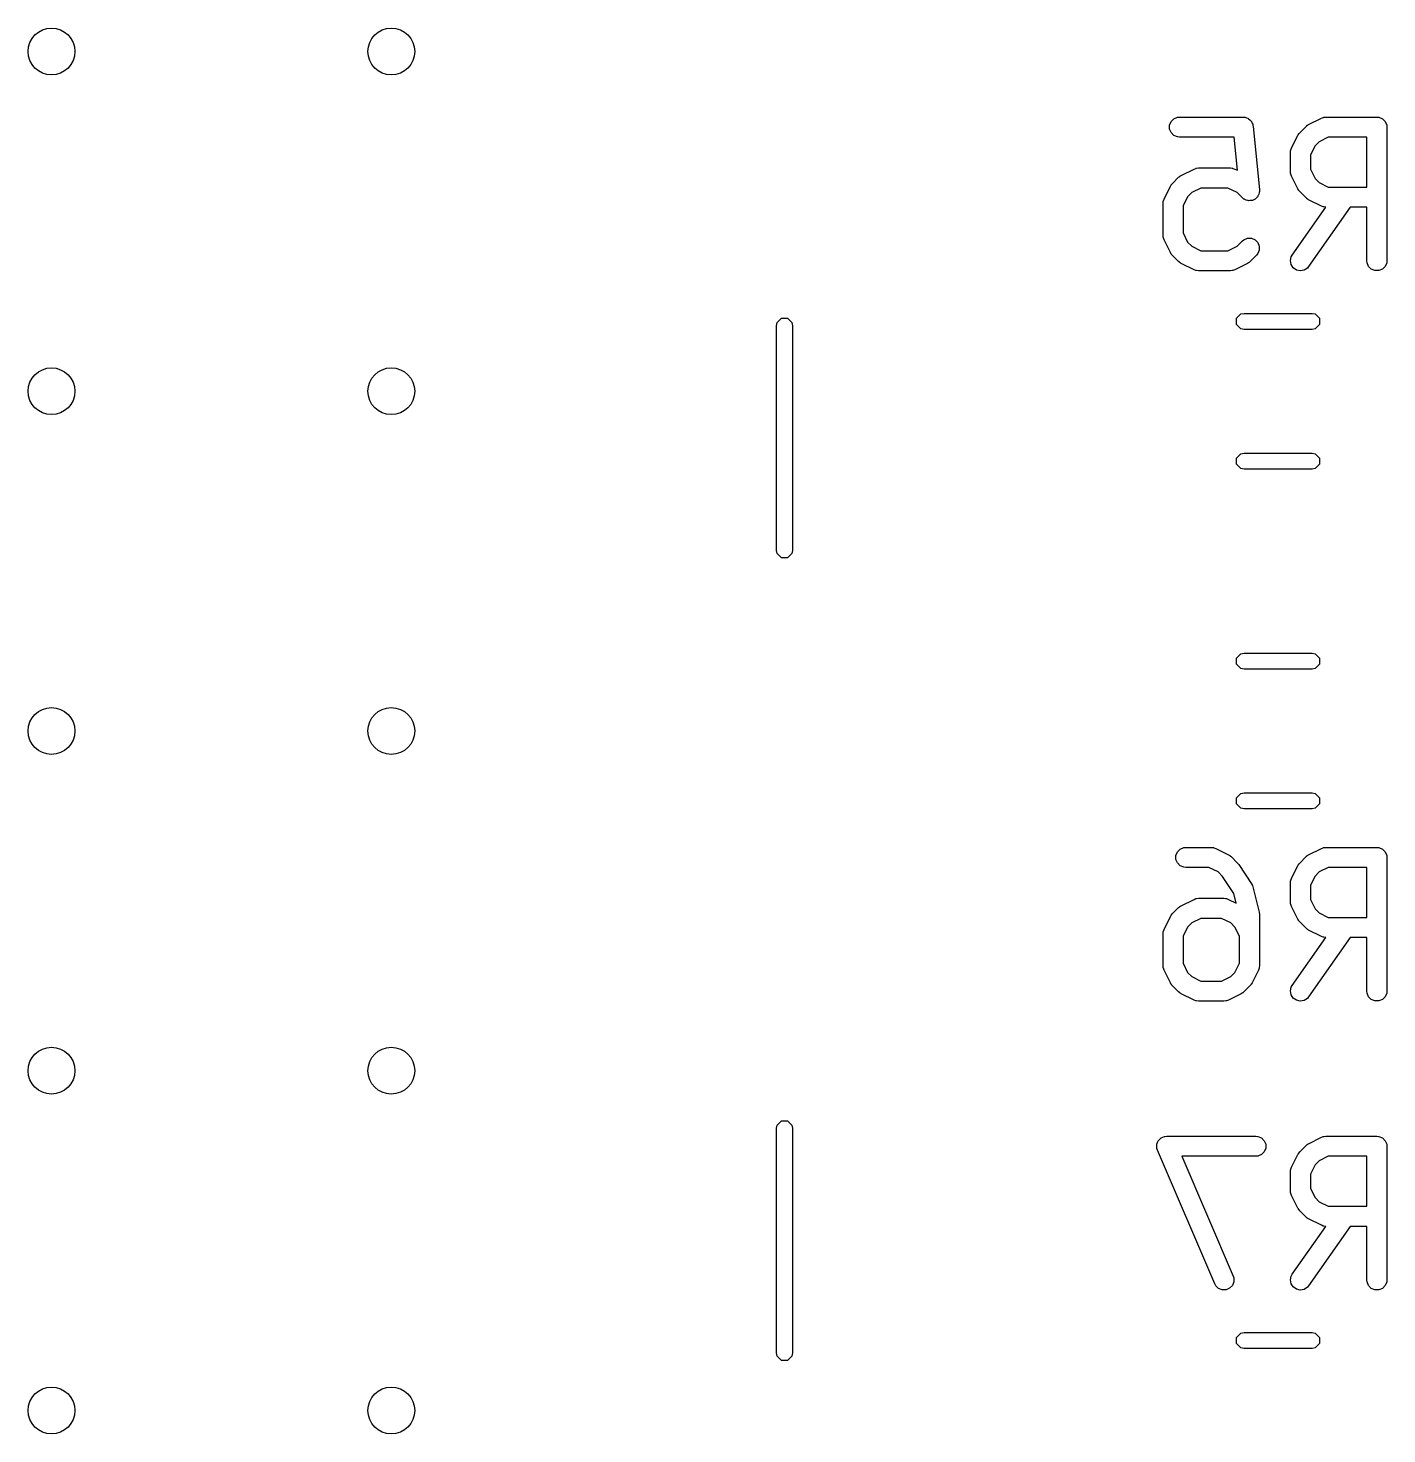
# Model space of a CAD drawing. Header units: inches. Extents: x 4.91 to 6.65, y -5 to -3.32.
# Drawn here: x 4.9825 to 5.3824, y -4.1837 to -3.7699 of the extents above; entities that cross this region are included whole.
import ezdxf

# ---------------------------------------------------------------- set-up
doc = ezdxf.new("R2010")
doc.units = ezdxf.units.IN
doc.header["$MEASUREMENT"] = 0
doc.layers.add('BLACK', color=250, linetype='CONTINUOUS')

msp = doc.modelspace()

# ---------------------------------------------------------------- linework, layer by layer
at = {"layer": 'BLACK', "linetype": 'CONTINUOUS'}
for p, q in [((5.31844, -3.79843), (5.31888, -3.79737)), ((5.31844, -3.79958), (5.31844, -3.79843)), ((5.31888, -3.79737), (5.31969, -3.79655)), ((5.31969, -3.79655), (5.32076, -3.79611)), ((5.32076, -3.79611), (5.32133, -3.79606)), ((5.32133, -3.79606), (5.34008, -3.79606)), ((5.34008, -3.79606), (5.3403, -3.79608)), ((5.3403, -3.79608), (5.34037, -3.79607)), ((5.34037, -3.79607), (5.34044, -3.79609)), ((5.34044, -3.79609), (5.34066, -3.79611)), ((5.34066, -3.79611), (5.34106, -3.79628)), ((5.34106, -3.79628), (5.34147, -3.7964)), ((5.34147, -3.7964), (5.34159, -3.7965)), ((5.34159, -3.7965), (5.34172, -3.79655)), ((5.34172, -3.79655), (5.34203, -3.79686)), ((5.34203, -3.79686), (5.34236, -3.79713)), ((5.34236, -3.79713), (5.34243, -3.79726)), ((5.34243, -3.79726), (5.34254, -3.79737)), ((5.34254, -3.79737), (5.3427, -3.79777)), ((5.3427, -3.79777), (5.34291, -3.79815)), ((5.34291, -3.79815), (5.34295, -3.79836)), ((5.34295, -3.79836), (5.34298, -3.79843)), ((5.34298, -3.79843), (5.34298, -3.7985)), ((5.35889, -3.79855), (5.35898, -3.79849)), ((5.35898, -3.79849), (5.35906, -3.79843)), ((5.35906, -3.79843), (5.35914, -3.7984)), ((5.35914, -3.7984), (5.35938, -3.79824)), ((5.35938, -3.79824), (5.36313, -3.79637)), ((5.36313, -3.79637), (5.36367, -3.79616)), ((5.36367, -3.79616), (5.36378, -3.79615)), ((5.36378, -3.79615), (5.36388, -3.79611)), ((5.36388, -3.79611), (5.36445, -3.79606)), ((5.36445, -3.79606), (5.37945, -3.79606)), ((5.37945, -3.79606), (5.38003, -3.79611)), ((5.38003, -3.79611), (5.38109, -3.79655)), ((5.38109, -3.79655), (5.38191, -3.79737)), ((5.38191, -3.79737), (5.38235, -3.79843)), ((5.38235, -3.79843), (5.38241, -3.79901)), ((5.31888, -3.80065), (5.31844, -3.79958)), ((5.31969, -3.80146), (5.31888, -3.80065)), ((5.32076, -3.8019), (5.31969, -3.80146)), ((5.32133, -3.80196), (5.32076, -3.8019)), ((5.33741, -3.80196), (5.32133, -3.80196)), ((5.33839, -3.81173), (5.33741, -3.80196)), ((5.34298, -3.7985), (5.34302, -3.79871)), ((5.34302, -3.79871), (5.3449, -3.81746)), ((5.35431, -3.80519), (5.35619, -3.80144)), ((5.35619, -3.80144), (5.35635, -3.80119)), ((5.35635, -3.80119), (5.35637, -3.80112)), ((5.35637, -3.80112), (5.35644, -3.80104)), ((5.35644, -3.80104), (5.3565, -3.80095)), ((5.3565, -3.80095), (5.35656, -3.8009)), ((5.35656, -3.8009), (5.35674, -3.80067)), ((5.35674, -3.80067), (5.35862, -3.7988)), ((5.35862, -3.7988), (5.35884, -3.79861)), ((5.35884, -3.79861), (5.35889, -3.79855)), ((5.36515, -3.80196), (5.36245, -3.80331)), ((5.3765, -3.80196), (5.36515, -3.80196)), ((5.3765, -3.81668), (5.3765, -3.80196)), ((5.38241, -3.79901), (5.38241, -3.83838)), ((5.354, -3.80651), (5.35406, -3.80593)), ((5.354, -3.81213), (5.354, -3.80651)), ((5.35406, -3.80593), (5.3541, -3.80583)), ((5.3541, -3.80583), (5.35411, -3.80573)), ((5.35411, -3.80573), (5.35431, -3.80519)), ((5.36126, -3.80451), (5.35991, -3.8072)), ((5.36245, -3.80331), (5.36126, -3.80451)), ((5.35991, -3.8072), (5.35991, -3.81143)), ((5.31925, -3.81567), (5.32112, -3.81379)), ((5.32112, -3.81379), (5.32135, -3.81361)), ((5.32135, -3.81361), (5.3214, -3.81355)), ((5.3214, -3.81355), (5.32149, -3.81349)), ((5.32149, -3.81349), (5.32157, -3.81343)), ((5.32157, -3.81343), (5.32164, -3.8134)), ((5.32164, -3.8134), (5.32189, -3.81324)), ((5.32189, -3.81324), (5.32564, -3.81137)), ((5.32564, -3.81137), (5.32618, -3.81116)), ((5.32618, -3.81116), (5.32629, -3.81115)), ((5.32629, -3.81115), (5.32638, -3.81111)), ((5.32638, -3.81111), (5.32696, -3.81105)), ((5.32696, -3.81105), (5.33633, -3.81105)), ((5.33633, -3.81105), (5.33691, -3.81111)), ((5.33691, -3.81111), (5.33701, -3.81115)), ((5.33701, -3.81115), (5.33711, -3.81116)), ((5.33711, -3.81116), (5.33765, -3.81137)), ((5.33765, -3.81137), (5.33839, -3.81173)), ((5.35406, -3.81271), (5.354, -3.81213)), ((5.3541, -3.81281), (5.35406, -3.81271)), ((5.35411, -3.81291), (5.3541, -3.81281)), ((5.35431, -3.81345), (5.35411, -3.81291)), ((5.35619, -3.8172), (5.35431, -3.81345)), ((5.35991, -3.81143), (5.36126, -3.81413)), ((5.36126, -3.81413), (5.36245, -3.81533)), ((5.31682, -3.82019), (5.31869, -3.81644)), ((5.31869, -3.81644), (5.31885, -3.81619)), ((5.31885, -3.81619), (5.31888, -3.81612)), ((5.31888, -3.81612), (5.31895, -3.81603)), ((5.31895, -3.81603), (5.319, -3.81595)), ((5.319, -3.81595), (5.31906, -3.81589)), ((5.31906, -3.81589), (5.31925, -3.81567)), ((5.32496, -3.81831), (5.32376, -3.81951)), ((5.32766, -3.81696), (5.32496, -3.81831)), ((5.33564, -3.81696), (5.32766, -3.81696)), ((5.33833, -3.81831), (5.33564, -3.81696)), ((5.33987, -3.81984), (5.33833, -3.81831)), ((5.34456, -3.81914), (5.34447, -3.81926)), ((5.34469, -3.81873), (5.34456, -3.81914)), ((5.34485, -3.81833), (5.34469, -3.81873)), ((5.3449, -3.81804), (5.34485, -3.81818)), ((5.34485, -3.81818), (5.34485, -3.81833)), ((5.3449, -3.81746), (5.3449, -3.81804)), ((5.35635, -3.81745), (5.35619, -3.8172)), ((5.35637, -3.81752), (5.35635, -3.81745)), ((5.35644, -3.8176), (5.35637, -3.81752)), ((5.3565, -3.81769), (5.35644, -3.8176)), ((5.35656, -3.81774), (5.3565, -3.81769)), ((5.35674, -3.81797), (5.35656, -3.81774)), ((5.35862, -3.81984), (5.35674, -3.81797)), ((5.36245, -3.81533), (5.36515, -3.81668)), ((5.36515, -3.81668), (5.3765, -3.81668)), ((5.31651, -3.82151), (5.31656, -3.82093)), ((5.31651, -3.83088), (5.31651, -3.82151)), ((5.31656, -3.82093), (5.3166, -3.82083)), ((5.3166, -3.82083), (5.31661, -3.82073)), ((5.31661, -3.82073), (5.31682, -3.82019)), ((5.32376, -3.81951), (5.32241, -3.8222)), ((5.32241, -3.8222), (5.32241, -3.83018)), ((5.34032, -3.82021), (5.33987, -3.81984)), ((5.34045, -3.82027), (5.34032, -3.82021)), ((5.34057, -3.82036), (5.34045, -3.82027)), ((5.34098, -3.82049), (5.34057, -3.82036)), ((5.34138, -3.82065), (5.34098, -3.82049)), ((5.34153, -3.82065), (5.34138, -3.82065)), ((5.34167, -3.8207), (5.34153, -3.82065)), ((5.3421, -3.82065), (5.34167, -3.8207)), ((5.34253, -3.82065), (5.3421, -3.82065)), ((5.34267, -3.8206), (5.34253, -3.82065)), ((5.34282, -3.82058), (5.34267, -3.8206)), ((5.3432, -3.82038), (5.34282, -3.82058)), ((5.3436, -3.82021), (5.3432, -3.82038)), ((5.3437, -3.82011), (5.3436, -3.82021)), ((5.34383, -3.82004), (5.3437, -3.82011)), ((5.34411, -3.8197), (5.34383, -3.82004)), ((5.34441, -3.8194), (5.34411, -3.8197)), ((5.34447, -3.81926), (5.34441, -3.8194)), ((5.35454, -3.83669), (5.36441, -3.82258)), ((5.35884, -3.82003), (5.35862, -3.81984)), ((5.35889, -3.82009), (5.35884, -3.82003)), ((5.35898, -3.82014), (5.35889, -3.82009)), ((5.35906, -3.82021), (5.35898, -3.82014)), ((5.35914, -3.82024), (5.35906, -3.82021)), ((5.35938, -3.8204), (5.35914, -3.82024)), ((5.37162, -3.82258), (5.35937, -3.84007)), ((5.36313, -3.82227), (5.35938, -3.8204)), ((5.36367, -3.82248), (5.36313, -3.82227)), ((5.36378, -3.82249), (5.36367, -3.82248)), ((5.36388, -3.82253), (5.36378, -3.82249)), ((5.36441, -3.82258), (5.36388, -3.82253)), ((5.3765, -3.82258), (5.37162, -3.82258)), ((5.3765, -3.83838), (5.3765, -3.82258)), ((5.31656, -3.83146), (5.31651, -3.83088)), ((5.3166, -3.83155), (5.31656, -3.83146)), ((5.31661, -3.83166), (5.3166, -3.83155)), ((5.32241, -3.83018), (5.32376, -3.83288)), ((5.31682, -3.8322), (5.31661, -3.83166)), ((5.31869, -3.83595), (5.31682, -3.8322)), ((5.32376, -3.83288), (5.32496, -3.83408)), ((5.32496, -3.83408), (5.32766, -3.83543)), ((5.32766, -3.83543), (5.33564, -3.83543)), ((5.33564, -3.83543), (5.33833, -3.83408)), ((5.33833, -3.83408), (5.33987, -3.83254)), ((5.33987, -3.83254), (5.34032, -3.83217)), ((5.34032, -3.83217), (5.34138, -3.83173)), ((5.34138, -3.83173), (5.34253, -3.83173)), ((5.34253, -3.83173), (5.3436, -3.83217)), ((5.3436, -3.83217), (5.34441, -3.83299)), ((5.34441, -3.83299), (5.34485, -3.83405)), ((5.34485, -3.83521), (5.34441, -3.83627)), ((5.34485, -3.83405), (5.34485, -3.83521)), ((5.31885, -3.8362), (5.31869, -3.83595)), ((5.31888, -3.83627), (5.31885, -3.8362)), ((5.31895, -3.83635), (5.31888, -3.83627)), ((5.319, -3.83644), (5.31895, -3.83635)), ((5.31906, -3.83649), (5.319, -3.83644)), ((5.31925, -3.83672), (5.31906, -3.83649)), ((5.32112, -3.83859), (5.31925, -3.83672)), ((5.32135, -3.83878), (5.32112, -3.83859)), ((5.3214, -3.83884), (5.32135, -3.83878)), ((5.32149, -3.83889), (5.3214, -3.83884)), ((5.32157, -3.83896), (5.32149, -3.83889)), ((5.32164, -3.83899), (5.32157, -3.83896)), ((5.32189, -3.83914), (5.32164, -3.83899)), ((5.32564, -3.84102), (5.32189, -3.83914)), ((5.3414, -3.83914), (5.33765, -3.84102)), ((5.34165, -3.83899), (5.3414, -3.83914)), ((5.34172, -3.83896), (5.34165, -3.83899)), ((5.3418, -3.83889), (5.34172, -3.83896)), ((5.34189, -3.83884), (5.3418, -3.83889)), ((5.34194, -3.83878), (5.34189, -3.83884)), ((5.34217, -3.83859), (5.34194, -3.83878)), ((5.34405, -3.83672), (5.34217, -3.83859)), ((5.34441, -3.83627), (5.34405, -3.83672)), ((5.354, -3.83831), (5.35425, -3.83719)), ((5.3542, -3.83945), (5.354, -3.83831)), ((5.35482, -3.84042), (5.3542, -3.83945)), ((5.35425, -3.83719), (5.35454, -3.83669)), ((5.37656, -3.83895), (5.3765, -3.83838)), ((5.377, -3.84002), (5.37656, -3.83895)), ((5.38235, -3.83895), (5.38191, -3.84002)), ((5.38241, -3.83838), (5.38235, -3.83895)), ((5.32618, -3.84123), (5.32564, -3.84102)), ((5.32629, -3.84123), (5.32618, -3.84123)), ((5.32638, -3.84127), (5.32629, -3.84123)), ((5.32696, -3.84133), (5.32638, -3.84127)), ((5.33633, -3.84133), (5.32696, -3.84133)), ((5.33691, -3.84127), (5.33633, -3.84133)), ((5.33701, -3.84123), (5.33691, -3.84127)), ((5.33711, -3.84123), (5.33701, -3.84123)), ((5.33765, -3.84102), (5.33711, -3.84123)), ((5.35577, -3.84108), (5.35482, -3.84042)), ((5.35689, -3.84133), (5.35577, -3.84108)), ((5.35803, -3.84113), (5.35689, -3.84133)), ((5.359, -3.84051), (5.35803, -3.84113)), ((5.35937, -3.84007), (5.359, -3.84051)), ((5.37781, -3.84083), (5.377, -3.84002)), ((5.37888, -3.84127), (5.37781, -3.84083)), ((5.38003, -3.84127), (5.37888, -3.84127)), ((5.38109, -3.84083), (5.38003, -3.84127)), ((5.38191, -3.84002), (5.38109, -3.84083)), ((5.20294, -3.85658), (5.20421, -3.8553)), ((5.20421, -3.8553), (5.20602, -3.8553)), ((5.20602, -3.8553), (5.2073, -3.85658)), ((5.33818, -3.8553), (5.33946, -3.85402)), ((5.33818, -3.8571), (5.33818, -3.8553)), ((5.33946, -3.85402), (5.34037, -3.85384)), ((5.34037, -3.85384), (5.36042, -3.85384)), ((5.36042, -3.85384), (5.36133, -3.85402)), ((5.36133, -3.85402), (5.3626, -3.8553)), ((5.3626, -3.8553), (5.3626, -3.8571)), ((5.20276, -3.85748), (5.20294, -3.85658)), ((5.20276, -3.92362), (5.20276, -3.85748)), ((5.2073, -3.85658), (5.20748, -3.85748)), ((5.20748, -3.85748), (5.20748, -3.92362)), ((5.33946, -3.85838), (5.33818, -3.8571)), ((5.34037, -3.85856), (5.33946, -3.85838)), ((5.36042, -3.85856), (5.34037, -3.85856)), ((5.36133, -3.85838), (5.36042, -3.85856)), ((5.3626, -3.8571), (5.36133, -3.85838)), ((5.33818, -3.89644), (5.33946, -3.89516)), ((5.33818, -3.89825), (5.33818, -3.89644)), ((5.33946, -3.89516), (5.34037, -3.89498)), ((5.34037, -3.89498), (5.36042, -3.89498)), ((5.36042, -3.89498), (5.36133, -3.89516)), ((5.36133, -3.89516), (5.3626, -3.89644)), ((5.3626, -3.89644), (5.3626, -3.89825)), ((5.33946, -3.89952), (5.33818, -3.89825)), ((5.34037, -3.8997), (5.33946, -3.89952)), ((5.36042, -3.8997), (5.34037, -3.8997)), ((5.36133, -3.89952), (5.36042, -3.8997)), ((5.3626, -3.89825), (5.36133, -3.89952)), ((5.20294, -3.92453), (5.20276, -3.92362)), ((5.20421, -3.9258), (5.20294, -3.92453)), ((5.20602, -3.9258), (5.20421, -3.9258)), ((5.2073, -3.92453), (5.20602, -3.9258)), ((5.20748, -3.92362), (5.2073, -3.92453)), ((5.33818, -3.9553), (5.33946, -3.95402)), ((5.33818, -3.9571), (5.33818, -3.9553)), ((5.33946, -3.95402), (5.34037, -3.95384)), ((5.34037, -3.95384), (5.36042, -3.95384)), ((5.36042, -3.95384), (5.36133, -3.95402)), ((5.36133, -3.95402), (5.3626, -3.9553)), ((5.3626, -3.9553), (5.3626, -3.9571)), ((5.33946, -3.95838), (5.33818, -3.9571)), ((5.34037, -3.95856), (5.33946, -3.95838)), ((5.36042, -3.95856), (5.34037, -3.95856)), ((5.36133, -3.95838), (5.36042, -3.95856)), ((5.3626, -3.9571), (5.36133, -3.95838)), ((5.33818, -3.99644), (5.33946, -3.99516)), ((5.33818, -3.99825), (5.33818, -3.99644)), ((5.33946, -3.99516), (5.34037, -3.99498)), ((5.34037, -3.99498), (5.36042, -3.99498)), ((5.36042, -3.99498), (5.36133, -3.99516)), ((5.36133, -3.99516), (5.3626, -3.99644)), ((5.3626, -3.99644), (5.3626, -3.99825)), ((5.33946, -3.99952), (5.33818, -3.99825)), ((5.34037, -3.9997), (5.33946, -3.99952)), ((5.36042, -3.9997), (5.34037, -3.9997)), ((5.36133, -3.99952), (5.36042, -3.9997)), ((5.3626, -3.99825), (5.36133, -3.99952)), ((5.32031, -4.01339), (5.32075, -4.01233)), ((5.32031, -4.01455), (5.32031, -4.01339)), ((5.32075, -4.01233), (5.32157, -4.01151)), ((5.32157, -4.01151), (5.32263, -4.01107)), ((5.32263, -4.01107), (5.32321, -4.01102)), ((5.32321, -4.01102), (5.33071, -4.01102)), ((5.33071, -4.01102), (5.33128, -4.01107)), ((5.33128, -4.01107), (5.33138, -4.01111)), ((5.33138, -4.01111), (5.33149, -4.01112)), ((5.33149, -4.01112), (5.33203, -4.01133)), ((5.33203, -4.01133), (5.33578, -4.0132)), ((5.33578, -4.0132), (5.33603, -4.01336)), ((5.33603, -4.01336), (5.3361, -4.01339)), ((5.3361, -4.01339), (5.33618, -4.01346)), ((5.33618, -4.01346), (5.33627, -4.01351)), ((5.33627, -4.01351), (5.33632, -4.01357)), ((5.33632, -4.01357), (5.33655, -4.01376)), ((5.35862, -4.01376), (5.35884, -4.01357)), ((5.35884, -4.01357), (5.35889, -4.01351)), ((5.35889, -4.01351), (5.35898, -4.01346)), ((5.35898, -4.01346), (5.35906, -4.01339)), ((5.35906, -4.01339), (5.35914, -4.01336)), ((5.35914, -4.01336), (5.35938, -4.0132)), ((5.35938, -4.0132), (5.36313, -4.01133)), ((5.36313, -4.01133), (5.36367, -4.01112)), ((5.36367, -4.01112), (5.36378, -4.01111)), ((5.36378, -4.01111), (5.36388, -4.01107)), ((5.36388, -4.01107), (5.36445, -4.01102)), ((5.36445, -4.01102), (5.37945, -4.01102)), ((5.37945, -4.01102), (5.38003, -4.01107)), ((5.38003, -4.01107), (5.38109, -4.01151)), ((5.38109, -4.01151), (5.38191, -4.01233)), ((5.38191, -4.01233), (5.38235, -4.01339)), ((5.38235, -4.01339), (5.38241, -4.01397)), ((5.32075, -4.01561), (5.32031, -4.01455)), ((5.32157, -4.01642), (5.32075, -4.01561)), ((5.32263, -4.01687), (5.32157, -4.01642)), ((5.32321, -4.01692), (5.32263, -4.01687)), ((5.33001, -4.01692), (5.32321, -4.01692)), ((5.33271, -4.01827), (5.33001, -4.01692)), ((5.33655, -4.01376), (5.33842, -4.01563)), ((5.33842, -4.01563), (5.33842, -4.01563)), ((5.33842, -4.01563), (5.33842, -4.01563)), ((5.33842, -4.01563), (5.33861, -4.01586)), ((5.33861, -4.01586), (5.33879, -4.01608)), ((5.33879, -4.01608), (5.33879, -4.01608)), ((5.33879, -4.01608), (5.33879, -4.01608)), ((5.33879, -4.01608), (5.34254, -4.02171)), ((5.35431, -4.02015), (5.35619, -4.0164)), ((5.35619, -4.0164), (5.35635, -4.01615)), ((5.35635, -4.01615), (5.35637, -4.01608)), ((5.35637, -4.01608), (5.35644, -4.016)), ((5.35644, -4.016), (5.3565, -4.01591)), ((5.3565, -4.01591), (5.35656, -4.01586)), ((5.35656, -4.01586), (5.35674, -4.01563)), ((5.35674, -4.01563), (5.35862, -4.01376)), ((5.36515, -4.01692), (5.36245, -4.01827)), ((5.3765, -4.01692), (5.36515, -4.01692)), ((5.3765, -4.03164), (5.3765, -4.01692)), ((5.38241, -4.01397), (5.38241, -4.05334)), ((5.33404, -4.0196), (5.33271, -4.01827)), ((5.33734, -4.02456), (5.33404, -4.0196)), ((5.34254, -4.02171), (5.34271, -4.02202)), ((5.354, -4.02147), (5.35406, -4.02089)), ((5.354, -4.02709), (5.354, -4.02147)), ((5.35406, -4.02089), (5.3541, -4.02079)), ((5.3541, -4.02079), (5.35411, -4.02069)), ((5.35411, -4.02069), (5.35431, -4.02015)), ((5.36126, -4.01947), (5.35991, -4.02217)), ((5.36245, -4.01827), (5.36126, -4.01947)), ((5.32629, -4.02611), (5.32638, -4.02607)), ((5.32638, -4.02607), (5.32696, -4.02601)), ((5.32696, -4.02601), (5.33446, -4.02601)), ((5.33446, -4.02601), (5.33503, -4.02607)), ((5.33503, -4.02607), (5.33513, -4.02611)), ((5.33807, -4.02747), (5.33734, -4.02456)), ((5.34271, -4.02202), (5.34275, -4.02208)), ((5.34275, -4.02208), (5.34278, -4.02215)), ((5.34278, -4.02215), (5.34281, -4.02222)), ((5.34281, -4.02222), (5.34283, -4.02229)), ((5.34283, -4.02229), (5.34295, -4.02263)), ((5.34295, -4.02263), (5.34482, -4.03013)), ((5.35991, -4.02217), (5.35991, -4.0264)), ((5.31925, -4.03063), (5.32112, -4.02875)), ((5.32112, -4.02875), (5.32135, -4.02857)), ((5.32135, -4.02857), (5.3214, -4.02851)), ((5.3214, -4.02851), (5.32149, -4.02845)), ((5.32149, -4.02845), (5.32157, -4.02839)), ((5.32157, -4.02839), (5.32164, -4.02836)), ((5.32164, -4.02836), (5.32189, -4.0282)), ((5.32189, -4.0282), (5.32564, -4.02633)), ((5.32564, -4.02633), (5.32618, -4.02612)), ((5.32618, -4.02612), (5.32629, -4.02611)), ((5.33513, -4.02611), (5.33524, -4.02612)), ((5.33524, -4.02612), (5.33578, -4.02633)), ((5.33578, -4.02633), (5.33807, -4.02747)), ((5.34482, -4.03013), (5.34484, -4.03023)), ((5.35406, -4.02767), (5.354, -4.02709)), ((5.3541, -4.02777), (5.35406, -4.02767)), ((5.35411, -4.02787), (5.3541, -4.02777)), ((5.35431, -4.02841), (5.35411, -4.02787)), ((5.35619, -4.03216), (5.35431, -4.02841)), ((5.35991, -4.0264), (5.36126, -4.02909)), ((5.36126, -4.02909), (5.36245, -4.03029)), ((5.31682, -4.03515), (5.31869, -4.0314)), ((5.31869, -4.0314), (5.31885, -4.03115)), ((5.31885, -4.03115), (5.31888, -4.03108)), ((5.31888, -4.03108), (5.31895, -4.031)), ((5.31895, -4.031), (5.319, -4.03091)), ((5.319, -4.03091), (5.31906, -4.03086)), ((5.31906, -4.03086), (5.31925, -4.03063)), ((5.32496, -4.03327), (5.32376, -4.03447)), ((5.32766, -4.03192), (5.32496, -4.03327)), ((5.33376, -4.03192), (5.32766, -4.03192)), ((5.33646, -4.03327), (5.33376, -4.03192)), ((5.33766, -4.03447), (5.33646, -4.03327)), ((5.34484, -4.03023), (5.34485, -4.03027)), ((5.34485, -4.03027), (5.34487, -4.03048)), ((5.34487, -4.03048), (5.34491, -4.0307)), ((5.34491, -4.0307), (5.3449, -4.03074)), ((5.3449, -4.03074), (5.34491, -4.03084)), ((5.34491, -4.03084), (5.34491, -4.04584)), ((5.35635, -4.03241), (5.35619, -4.03216)), ((5.35637, -4.03248), (5.35635, -4.03241)), ((5.35644, -4.03256), (5.35637, -4.03248)), ((5.3565, -4.03265), (5.35644, -4.03256)), ((5.35656, -4.0327), (5.3565, -4.03265)), ((5.35674, -4.03293), (5.35656, -4.0327)), ((5.35862, -4.0348), (5.35674, -4.03293)), ((5.36245, -4.03029), (5.36515, -4.03164)), ((5.36515, -4.03164), (5.3765, -4.03164)), ((5.31651, -4.03647), (5.31656, -4.03589)), ((5.31651, -4.04584), (5.31651, -4.03647)), ((5.31656, -4.03589), (5.3166, -4.03579)), ((5.3166, -4.03579), (5.31661, -4.03569)), ((5.31661, -4.03569), (5.31682, -4.03515)), ((5.32376, -4.03447), (5.32241, -4.03716)), ((5.32241, -4.03716), (5.32241, -4.04514)), ((5.339, -4.03716), (5.33766, -4.03447)), ((5.339, -4.04514), (5.339, -4.03716)), ((5.35454, -4.05165), (5.36441, -4.03754)), ((5.35884, -4.03499), (5.35862, -4.0348)), ((5.35889, -4.03505), (5.35884, -4.03499)), ((5.35898, -4.03511), (5.35889, -4.03505)), ((5.35906, -4.03517), (5.35898, -4.03511)), ((5.35914, -4.0352), (5.35906, -4.03517)), ((5.35938, -4.03536), (5.35914, -4.0352)), ((5.37162, -4.03754), (5.35937, -4.05503)), ((5.36313, -4.03723), (5.35938, -4.03536)), ((5.36367, -4.03744), (5.36313, -4.03723)), ((5.36378, -4.03745), (5.36367, -4.03744)), ((5.36388, -4.03749), (5.36378, -4.03745)), ((5.36441, -4.03754), (5.36388, -4.03749)), ((5.3765, -4.03754), (5.37162, -4.03754)), ((5.3765, -4.05334), (5.3765, -4.03754)), ((5.31656, -4.04642), (5.31651, -4.04584)), ((5.3166, -4.04651), (5.31656, -4.04642)), ((5.31661, -4.04662), (5.3166, -4.04651)), ((5.31682, -4.04716), (5.31661, -4.04662)), ((5.32241, -4.04514), (5.32376, -4.04784)), ((5.33766, -4.04784), (5.339, -4.04514)), ((5.34481, -4.04662), (5.3446, -4.04716)), ((5.34485, -4.04642), (5.34481, -4.04651)), ((5.34481, -4.04651), (5.34481, -4.04662)), ((5.34491, -4.04584), (5.34485, -4.04642)), ((5.31869, -4.05091), (5.31682, -4.04716)), ((5.32376, -4.04784), (5.32496, -4.04904)), ((5.32496, -4.04904), (5.32766, -4.05039)), ((5.32766, -4.05039), (5.33376, -4.05039)), ((5.33376, -4.05039), (5.33646, -4.04904)), ((5.33646, -4.04904), (5.33766, -4.04784)), ((5.3446, -4.04716), (5.34272, -4.05091)), ((5.31885, -4.05116), (5.31869, -4.05091)), ((5.31888, -4.05123), (5.31885, -4.05116)), ((5.31895, -4.05131), (5.31888, -4.05123)), ((5.319, -4.0514), (5.31895, -4.05131)), ((5.31906, -4.05145), (5.319, -4.0514)), ((5.31925, -4.05168), (5.31906, -4.05145)), ((5.32112, -4.05355), (5.31925, -4.05168)), ((5.32135, -4.05374), (5.32112, -4.05355)), ((5.3214, -4.0538), (5.32135, -4.05374)), ((5.32149, -4.05385), (5.3214, -4.0538)), ((5.32157, -4.05392), (5.32149, -4.05385)), ((5.32164, -4.05395), (5.32157, -4.05392)), ((5.32189, -4.05411), (5.32164, -4.05395)), ((5.32564, -4.05598), (5.32189, -4.05411)), ((5.33953, -4.05411), (5.33578, -4.05598)), ((5.33978, -4.05395), (5.33953, -4.05411)), ((5.33985, -4.05392), (5.33978, -4.05395)), ((5.33993, -4.05385), (5.33985, -4.05392)), ((5.34002, -4.0538), (5.33993, -4.05385)), ((5.34007, -4.05374), (5.34002, -4.0538)), ((5.3403, -4.05355), (5.34007, -4.05374)), ((5.34217, -4.05168), (5.3403, -4.05355)), ((5.34236, -4.05145), (5.34217, -4.05168)), ((5.34242, -4.0514), (5.34236, -4.05145)), ((5.34247, -4.05131), (5.34242, -4.0514)), ((5.34254, -4.05123), (5.34247, -4.05131)), ((5.34257, -4.05116), (5.34254, -4.05123)), ((5.34272, -4.05091), (5.34257, -4.05116)), ((5.354, -4.05328), (5.35425, -4.05215)), ((5.3542, -4.05441), (5.354, -4.05328)), ((5.35482, -4.05538), (5.3542, -4.05441)), ((5.35425, -4.05215), (5.35454, -4.05165)), ((5.35937, -4.05503), (5.359, -4.05547)), ((5.37656, -4.05392), (5.3765, -4.05334)), ((5.377, -4.05498), (5.37656, -4.05392)), ((5.37781, -4.05579), (5.377, -4.05498)), ((5.38191, -4.05498), (5.38109, -4.05579)), ((5.38235, -4.05392), (5.38191, -4.05498)), ((5.38241, -4.05334), (5.38235, -4.05392)), ((5.32618, -4.05619), (5.32564, -4.05598)), ((5.32629, -4.05619), (5.32618, -4.05619)), ((5.32638, -4.05624), (5.32629, -4.05619)), ((5.32696, -4.05629), (5.32638, -4.05624)), ((5.33446, -4.05629), (5.32696, -4.05629)), ((5.33503, -4.05624), (5.33446, -4.05629)), ((5.33513, -4.05619), (5.33503, -4.05624)), ((5.33524, -4.05619), (5.33513, -4.05619)), ((5.33578, -4.05598), (5.33524, -4.05619)), ((5.35577, -4.05604), (5.35482, -4.05538)), ((5.35689, -4.05629), (5.35577, -4.05604)), ((5.35803, -4.05609), (5.35689, -4.05629)), ((5.359, -4.05547), (5.35803, -4.05609)), ((5.37888, -4.05624), (5.37781, -4.05579)), ((5.38003, -4.05624), (5.37888, -4.05624)), ((5.38109, -4.05579), (5.38003, -4.05624)), ((5.20294, -4.0928), (5.20421, -4.09152)), ((5.20421, -4.09152), (5.20602, -4.09152)), ((5.20602, -4.09152), (5.2073, -4.0928)), ((5.20276, -4.0937), (5.20294, -4.0928)), ((5.20276, -4.15984), (5.20276, -4.0937)), ((5.2073, -4.0928), (5.20748, -4.0937)), ((5.20748, -4.0937), (5.20748, -4.15984)), ((5.31594, -4.09655), (5.31646, -4.09634)), ((5.31646, -4.09634), (5.31697, -4.09612)), ((5.31697, -4.09612), (5.31699, -4.09612)), ((5.31699, -4.09612), (5.31701, -4.09611)), ((5.31701, -4.09611), (5.31759, -4.09606)), ((5.31759, -4.09606), (5.34383, -4.09606)), ((5.34383, -4.09606), (5.34441, -4.09611)), ((5.34441, -4.09611), (5.34547, -4.09655)), ((5.35938, -4.09824), (5.36313, -4.09637)), ((5.36313, -4.09637), (5.36367, -4.09616)), ((5.36367, -4.09616), (5.36378, -4.09615)), ((5.36378, -4.09615), (5.36388, -4.09611)), ((5.36388, -4.09611), (5.36445, -4.09606)), ((5.36445, -4.09606), (5.37945, -4.09606)), ((5.37945, -4.09606), (5.38003, -4.09611)), ((5.38003, -4.09611), (5.38109, -4.09655)), ((5.31468, -4.09847), (5.31469, -4.09845)), ((5.31469, -4.09903), (5.31468, -4.09847)), ((5.31469, -4.09843), (5.3149, -4.09792)), ((5.31469, -4.09845), (5.31469, -4.09843)), ((5.31469, -4.09958), (5.31469, -4.09903)), ((5.3147, -4.0996), (5.31469, -4.09958)), ((5.3147, -4.09962), (5.3147, -4.0996)), ((5.31487, -4.10017), (5.3147, -4.09962)), ((5.33174, -4.13954), (5.31487, -4.10017)), ((5.3149, -4.09792), (5.31511, -4.0974)), ((5.31511, -4.0974), (5.31512, -4.09739)), ((5.31512, -4.09739), (5.31513, -4.09737)), ((5.31513, -4.09737), (5.31552, -4.09697)), ((5.31552, -4.09697), (5.31591, -4.09657)), ((5.31591, -4.09657), (5.31593, -4.09657)), ((5.31593, -4.09657), (5.31594, -4.09655)), ((5.34547, -4.09655), (5.34629, -4.09737)), ((5.34629, -4.09737), (5.34673, -4.09843)), ((5.34673, -4.09958), (5.34629, -4.10065)), ((5.34673, -4.09843), (5.34673, -4.09958)), ((5.35674, -4.10067), (5.35862, -4.0988)), ((5.35862, -4.0988), (5.35884, -4.09861)), ((5.35884, -4.09861), (5.35889, -4.09855)), ((5.35889, -4.09855), (5.35898, -4.09849)), ((5.35898, -4.09849), (5.35906, -4.09843)), ((5.35906, -4.09843), (5.35914, -4.0984)), ((5.35914, -4.0984), (5.35938, -4.09824)), ((5.38109, -4.09655), (5.38191, -4.09737)), ((5.38191, -4.09737), (5.38235, -4.09843)), ((5.38235, -4.09843), (5.38241, -4.09901)), ((5.38241, -4.09901), (5.38241, -4.13838)), ((5.34383, -4.10196), (5.32206, -4.10196)), ((5.32206, -4.10196), (5.33717, -4.13722)), ((5.34441, -4.1019), (5.34383, -4.10196)), ((5.34547, -4.10146), (5.34441, -4.1019)), ((5.34629, -4.10065), (5.34547, -4.10146)), ((5.35431, -4.10519), (5.35619, -4.10144)), ((5.35619, -4.10144), (5.35635, -4.10119)), ((5.35635, -4.10119), (5.35637, -4.10112)), ((5.35637, -4.10112), (5.35644, -4.10104)), ((5.35644, -4.10104), (5.3565, -4.10095)), ((5.3565, -4.10095), (5.35656, -4.1009)), ((5.35656, -4.1009), (5.35674, -4.10067)), ((5.36126, -4.10451), (5.35991, -4.1072)), ((5.36245, -4.10331), (5.36126, -4.10451)), ((5.36515, -4.10196), (5.36245, -4.10331)), ((5.3765, -4.10196), (5.36515, -4.10196)), ((5.3765, -4.11668), (5.3765, -4.10196)), ((5.354, -4.10651), (5.35406, -4.10593)), ((5.354, -4.11213), (5.354, -4.10651)), ((5.35406, -4.10593), (5.3541, -4.10583)), ((5.3541, -4.10583), (5.35411, -4.10573)), ((5.35411, -4.10573), (5.35431, -4.10519)), ((5.35991, -4.1072), (5.35991, -4.11143)), ((5.35406, -4.11271), (5.354, -4.11213)), ((5.3541, -4.11281), (5.35406, -4.11271)), ((5.35411, -4.11291), (5.3541, -4.11281)), ((5.35431, -4.11345), (5.35411, -4.11291)), ((5.35991, -4.11143), (5.36126, -4.11413)), ((5.35619, -4.1172), (5.35431, -4.11345)), ((5.36126, -4.11413), (5.36245, -4.11533)), ((5.36245, -4.11533), (5.36515, -4.11668)), ((5.36515, -4.11668), (5.3765, -4.11668)), ((5.35635, -4.11745), (5.35619, -4.1172)), ((5.35637, -4.11752), (5.35635, -4.11745)), ((5.35644, -4.1176), (5.35637, -4.11752)), ((5.3565, -4.11769), (5.35644, -4.1176)), ((5.35656, -4.11774), (5.3565, -4.11769)), ((5.35674, -4.11797), (5.35656, -4.11774)), ((5.35862, -4.11984), (5.35674, -4.11797)), ((5.35884, -4.12003), (5.35862, -4.11984)), ((5.35889, -4.12009), (5.35884, -4.12003)), ((5.35898, -4.12014), (5.35889, -4.12009)), ((5.35906, -4.12021), (5.35898, -4.12014)), ((5.35914, -4.12024), (5.35906, -4.12021)), ((5.35938, -4.1204), (5.35914, -4.12024)), ((5.36313, -4.12227), (5.35938, -4.1204)), ((5.35454, -4.13669), (5.36441, -4.12258)), ((5.37162, -4.12258), (5.35937, -4.14007)), ((5.36367, -4.12248), (5.36313, -4.12227)), ((5.36378, -4.12249), (5.36367, -4.12248)), ((5.36388, -4.12253), (5.36378, -4.12249)), ((5.36441, -4.12258), (5.36388, -4.12253)), ((5.3765, -4.12258), (5.37162, -4.12258)), ((5.3765, -4.13838), (5.3765, -4.12258)), ((5.33717, -4.13722), (5.33735, -4.13777)), ((5.33735, -4.13777), (5.33736, -4.13892)), ((5.354, -4.13831), (5.35425, -4.13719)), ((5.35425, -4.13719), (5.35454, -4.13669)), ((5.33202, -4.14005), (5.33174, -4.13954)), ((5.33285, -4.14085), (5.33202, -4.14005)), ((5.33392, -4.14128), (5.33285, -4.14085)), ((5.33507, -4.14127), (5.33392, -4.14128)), ((5.33613, -4.14081), (5.33507, -4.14127)), ((5.33693, -4.13999), (5.33613, -4.14081)), ((5.33736, -4.13892), (5.33693, -4.13999)), ((5.3542, -4.13945), (5.354, -4.13831)), ((5.35482, -4.14042), (5.3542, -4.13945)), ((5.35577, -4.14108), (5.35482, -4.14042)), ((5.35689, -4.14133), (5.35577, -4.14108)), ((5.35803, -4.14113), (5.35689, -4.14133)), ((5.359, -4.14051), (5.35803, -4.14113)), ((5.35937, -4.14007), (5.359, -4.14051)), ((5.37656, -4.13895), (5.3765, -4.13838)), ((5.377, -4.14002), (5.37656, -4.13895)), ((5.37781, -4.14083), (5.377, -4.14002)), ((5.37888, -4.14127), (5.37781, -4.14083)), ((5.38003, -4.14127), (5.37888, -4.14127)), ((5.38109, -4.14083), (5.38003, -4.14127)), ((5.38191, -4.14002), (5.38109, -4.14083)), ((5.38235, -4.13895), (5.38191, -4.14002)), ((5.38241, -4.13838), (5.38235, -4.13895)), ((5.33818, -4.1553), (5.33946, -4.15402)), ((5.33946, -4.15402), (5.34037, -4.15384)), ((5.34037, -4.15384), (5.36042, -4.15384)), ((5.36042, -4.15384), (5.36133, -4.15402)), ((5.36133, -4.15402), (5.3626, -4.1553)), ((5.33818, -4.1571), (5.33818, -4.1553)), ((5.33946, -4.15838), (5.33818, -4.1571)), ((5.34037, -4.15856), (5.33946, -4.15838)), ((5.36133, -4.15838), (5.36042, -4.15856)), ((5.3626, -4.1571), (5.36133, -4.15838)), ((5.3626, -4.1553), (5.3626, -4.1571)), ((5.20294, -4.16075), (5.20276, -4.15984)), ((5.20421, -4.16202), (5.20294, -4.16075)), ((5.20602, -4.16202), (5.20421, -4.16202)), ((5.2073, -4.16075), (5.20602, -4.16202)), ((5.20748, -4.15984), (5.2073, -4.16075)), ((5.36042, -4.15856), (5.34037, -4.15856))]:
    msp.add_line(p, q, dxfattribs=at)
at = {"layer": 'BLACK'}
for centre in [(4.98937, -3.77677), (4.98937, -3.77677), (5.08937, -3.77677), (5.08937, -3.77677), (4.98937, -3.87677), (4.98937, -3.87677), (5.08937, -3.87677), (5.08937, -3.87677), (4.98937, -3.97677), (4.98937, -3.97677), (5.08937, -3.97677), (5.08937, -3.97677), (4.98937, -4.07677), (4.98937, -4.07677), (5.08937, -4.07677), (5.08937, -4.07677), (4.98937, -4.17677), (4.98937, -4.17677), (5.08937, -4.17677), (5.08937, -4.17677)]:
    msp.add_circle(centre, 0.00689, dxfattribs=at)

doc.saveas('drawing.dxf')
